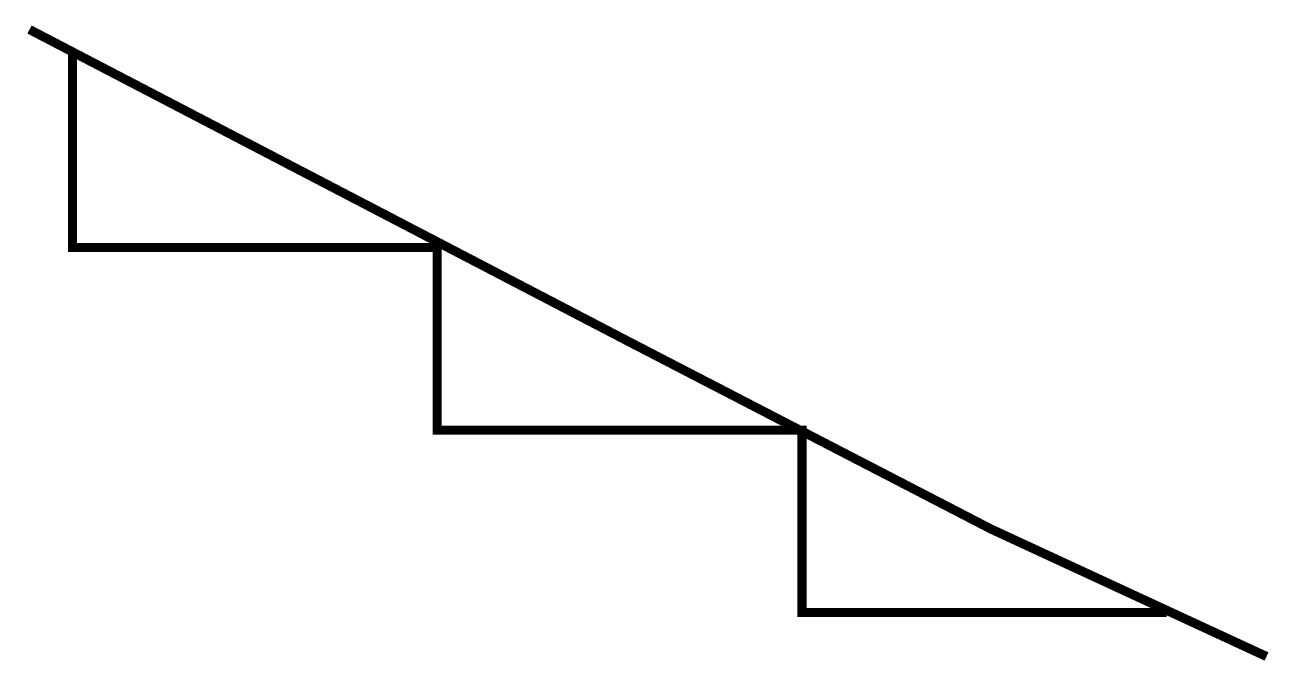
# Model space of a CAD drawing. Extents: x -1.75 to 6.45, y -0.24 to 3.95.
import ezdxf

# ---------------------------------------------------------------- set-up
doc = ezdxf.new("R2010")
doc.units = 0
doc.header["$MEASUREMENT"] = 0
doc.layers.get('0').update_dxf_attribs({"linetype": 'CONTINUOUS'})

msp = doc.modelspace()

# ---------------------------------------------------------------- linework, layer by layer
at = {"const_width": 0.06}
for points in [[(-1.723, 3.9176), (2.2377, 1.8561), (4.6041, 0.6325), (6.4166, -0.2055)], [(-1.44, 3.7703), (-1.44, 2.4834), (0.96, 2.4834), (0.96, 1.2834), (3.36, 1.2834), (3.36, 0.0834), (5.76, 0.0834)]]:
    msp.add_lwpolyline(points, dxfattribs=at)

doc.saveas('drawing.dxf')
